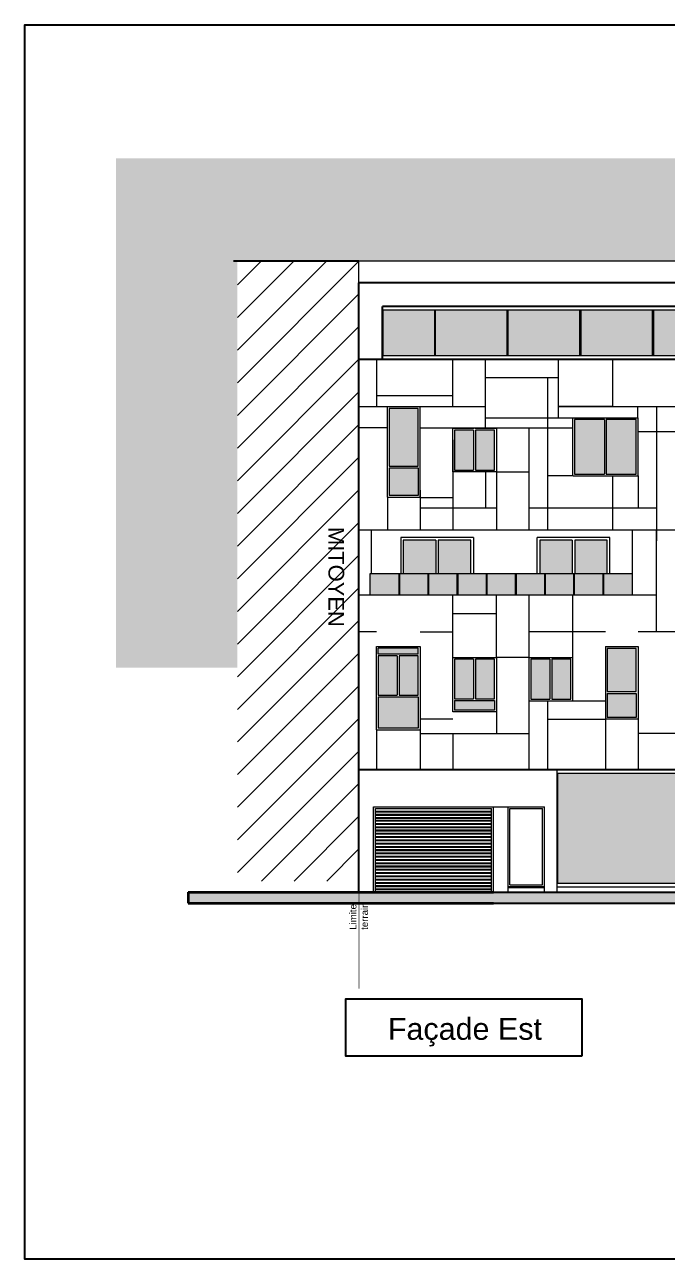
# Model space of a CAD drawing. Header units: millimetres. Extents: x 2804 to 3317, y 6834 to 7064.
# Drawn here: x 2888.09 to 2905.77, y 7024.47 to 7058.43 of the extents above; entities that cross this region are included whole.
import ezdxf

# ---------------------------------------------------------------- set-up
doc = ezdxf.new("R2010")
doc.units = ezdxf.units.MM
doc.linetypes.add('PHANTOM2', pattern=[1.25, 0.625, -0.125, 0.125, -0.125, 0.125, -0.125])
for name, color, linetype, lineweight in [('cotation', 3, 'Continuous', 30), ('Murs', 11, 'Continuous', 40), ('structure grt', 150, 'Continuous', 0), ('texte', 3, 'Continuous', 9), ('TopoAlt_T', 3, 'Continuous', 30), ('zin fenetre', 141, 'Continuous', 15), ('zin fin', 6, 'Continuous', 9), ('zin menuiserie', 150, 'Continuous', 5), ('Zin mur', 30, 'Continuous', 30)]:
    doc.layers.add(name, color=color, linetype=linetype, lineweight=lineweight)
doc.layers.add('zin hatch mur', color=8, linetype='Continuous')
doc.layers.add('zin texte', color=33, linetype='Continuous')
doc.styles.get("Standard").update_dxf_attribs({"font": 'arial.ttf'})

msp = doc.modelspace()

# ---------------------------------------------------------------- hatches: boundary and pattern name
at = {"layer": 'cotation'}
h = msp.add_hatch(color=256, dxfattribs=at)
h.dxf.hatch_style = 1
h.set_gradient(color1=(213, 218, 220), tint=1, name='CURVED')
h.paths.add_polyline_path([(2921.672, 7044.193), (2924.098, 7044.193), (2924.098, 7054.756), (2890.609, 7054.756), (2890.609, 7040.745), (2893.947, 7040.745), (2893.947, 7051.925), (2921.469, 7051.925), (2921.469, 7051.327), (2921.672, 7051.327)])
at = {"layer": 'zin fenetre'}
h = msp.add_hatch(color=123, dxfattribs=at)
h.dxf.hatch_style = 1
h.set_gradient(color1=(98, 178, 178), color2=(184, 237, 255), tint=1, name='INVCURVED')
h.paths.add_polyline_path([(2897.96, 7050.577), (2897.96, 7049.325), (2899.369, 7049.325), (2899.369, 7050.577)])
h = msp.add_hatch(color=123, dxfattribs=at)
h.dxf.hatch_style = 1
h.set_gradient(color1=(98, 178, 178), color2=(184, 237, 255), tint=1, name='INVCURVED')
h.paths.add_polyline_path([(2901.369, 7050.577), (2899.389, 7050.577), (2899.389, 7049.325), (2901.369, 7049.325)])
h = msp.add_hatch(color=123, dxfattribs=at)
h.dxf.hatch_style = 1
h.set_gradient(color1=(98, 178, 178), color2=(184, 237, 255), tint=1, name='INVCURVED')
h.paths.add_polyline_path([(2903.369, 7050.577), (2901.389, 7050.577), (2901.389, 7049.325), (2903.369, 7049.325)])
h = msp.add_hatch(color=123, dxfattribs=at)
h.dxf.hatch_style = 1
h.set_gradient(color1=(98, 178, 178), color2=(184, 237, 255), tint=1, name='INVCURVED')
h.paths.add_polyline_path([(2905.369, 7050.577), (2903.389, 7050.577), (2903.389, 7049.325), (2905.369, 7049.325)])
h = msp.add_hatch(color=123, dxfattribs=at)
h.dxf.hatch_style = 1
h.set_gradient(color1=(98, 178, 178), color2=(184, 237, 255), tint=1, name='INVCURVED')
h.paths.add_polyline_path([(2907.369, 7050.577), (2905.389, 7050.577), (2905.389, 7049.325), (2907.369, 7049.325)])
h = msp.add_hatch(color=123, dxfattribs=at)
h.dxf.hatch_style = 1
h.set_gradient(color1=(98, 178, 178), color2=(184, 237, 255), tint=1, name='INVCURVED')
h.paths.add_polyline_path([(2898.919, 7047.875), (2898.119, 7047.875), (2898.119, 7046.285), (2898.919, 7046.285)])
h = msp.add_hatch(color=123, dxfattribs=at)
h.dxf.hatch_style = 1
h.set_gradient(color1=(98, 178, 178), color2=(184, 237, 255), tint=1, name='INVCURVED')
h.paths.add_polyline_path([(2904.044, 7047.565), (2903.219, 7047.565), (2903.219, 7046.065), (2904.044, 7046.065)])
h = msp.add_hatch(color=123, dxfattribs=at)
h.dxf.hatch_style = 1
h.set_gradient(color1=(98, 178, 178), color2=(184, 237, 255), tint=1, name='INVCURVED')
h.paths.add_polyline_path([(2904.919, 7047.565), (2904.094, 7047.565), (2904.094, 7046.065), (2904.919, 7046.065)])
h = msp.add_hatch(color=123, dxfattribs=at)
h.dxf.hatch_style = 1
h.set_gradient(color1=(98, 178, 178), color2=(184, 237, 255), tint=1, name='INVCURVED')
h.paths.add_polyline_path([(2900.444, 7047.275), (2899.919, 7047.275), (2899.919, 7046.175), (2900.444, 7046.175)])
h = msp.add_hatch(color=123, dxfattribs=at)
h.dxf.hatch_style = 1
h.set_gradient(color1=(98, 178, 178), color2=(184, 237, 255), tint=1, name='INVCURVED')
h.paths.add_polyline_path([(2901.019, 7047.275), (2900.494, 7047.275), (2900.494, 7046.175), (2901.019, 7046.175)])
h = msp.add_hatch(color=123, dxfattribs=at)
h.dxf.hatch_style = 1
h.set_gradient(color1=(98, 178, 178), color2=(184, 237, 255), tint=1, name='INVCURVED')
h.paths.add_polyline_path([(2898.919, 7046.235), (2898.119, 7046.235), (2898.119, 7045.475), (2898.919, 7045.475)])
h = msp.add_hatch(color=123, dxfattribs=at)
h.dxf.hatch_style = 1
h.set_gradient(color1=(98, 178, 178), color2=(184, 237, 255), tint=1, name='INVCURVED')
h.paths.add_polyline_path([(2899.401, 7044.253), (2898.506, 7044.254), (2898.506, 7043.327), (2899.401, 7043.327)])
h = msp.add_hatch(color=123, dxfattribs=at)
h.dxf.hatch_style = 1
h.set_gradient(color1=(98, 178, 178), color2=(184, 237, 255), tint=1, name='INVCURVED')
h.paths.add_polyline_path([(2900.366, 7044.253), (2899.471, 7044.254), (2899.471, 7043.327), (2900.366, 7043.327)])
h = msp.add_hatch(color=123, dxfattribs=at)
h.dxf.hatch_style = 1
h.set_gradient(color1=(98, 178, 178), color2=(184, 237, 255), tint=1, name='INVCURVED')
h.paths.add_polyline_path([(2903.156, 7044.253), (2902.261, 7044.254), (2902.261, 7043.327), (2903.156, 7043.327)])
h = msp.add_hatch(color=123, dxfattribs=at)
h.dxf.hatch_style = 1
h.set_gradient(color1=(98, 178, 178), color2=(184, 237, 255), tint=1, name='INVCURVED')
h.paths.add_polyline_path([(2904.121, 7044.253), (2903.226, 7044.254), (2903.226, 7043.327), (2904.121, 7043.327)])
h = msp.add_hatch(color=123, dxfattribs=at)
h.dxf.hatch_style = 1
h.set_gradient(color1=(98, 178, 178), color2=(184, 237, 255), tint=1, name='INVCURVED')
h.paths.add_polyline_path([(2898.392, 7043.327), (2897.6, 7043.327), (2897.6, 7042.737), (2898.392, 7042.737)])
h = msp.add_hatch(color=123, dxfattribs=at)
h.dxf.hatch_style = 1
h.set_gradient(color1=(98, 178, 178), color2=(184, 237, 255), tint=1, name='INVCURVED')
h.paths.add_polyline_path([(2899.194, 7043.327), (2898.412, 7043.327), (2898.412, 7042.737), (2899.194, 7042.737)])
h = msp.add_hatch(color=123, dxfattribs=at)
h.dxf.hatch_style = 1
h.set_gradient(color1=(98, 178, 178), color2=(184, 237, 255), tint=1, name='INVCURVED')
h.paths.add_polyline_path([(2899.996, 7043.327), (2899.213, 7043.327), (2899.213, 7042.737), (2899.996, 7042.737)])
h = msp.add_hatch(color=123, dxfattribs=at)
h.dxf.hatch_style = 1
h.set_gradient(color1=(98, 178, 178), color2=(184, 237, 255), tint=1, name='INVCURVED')
h.paths.add_polyline_path([(2900.797, 7043.327), (2900.015, 7043.327), (2900.015, 7042.737), (2900.797, 7042.737)])
h = msp.add_hatch(color=123, dxfattribs=at)
h.dxf.hatch_style = 1
h.set_gradient(color1=(98, 178, 178), color2=(184, 237, 255), tint=1, name='INVCURVED')
h.paths.add_polyline_path([(2901.599, 7043.327), (2900.817, 7043.327), (2900.817, 7042.737), (2901.599, 7042.737)])
h = msp.add_hatch(color=123, dxfattribs=at)
h.dxf.hatch_style = 1
h.set_gradient(color1=(98, 178, 178), color2=(184, 237, 255), tint=1, name='INVCURVED')
h.paths.add_polyline_path([(2902.401, 7043.327), (2901.619, 7043.327), (2901.619, 7042.737), (2902.401, 7042.737)])
h = msp.add_hatch(color=123, dxfattribs=at)
h.dxf.hatch_style = 1
h.set_gradient(color1=(98, 178, 178), color2=(184, 237, 255), tint=1, name='INVCURVED')
h.paths.add_polyline_path([(2903.203, 7043.327), (2902.421, 7043.327), (2902.421, 7042.737), (2903.203, 7042.737)])
h = msp.add_hatch(color=123, dxfattribs=at)
h.dxf.hatch_style = 1
h.set_gradient(color1=(98, 178, 178), color2=(184, 237, 255), tint=1, name='INVCURVED')
h.paths.add_polyline_path([(2904.005, 7043.327), (2903.223, 7043.327), (2903.223, 7042.737), (2904.005, 7042.737)])
h = msp.add_hatch(color=123, dxfattribs=at)
h.dxf.hatch_style = 1
h.set_gradient(color1=(98, 178, 178), color2=(184, 237, 255), tint=1, name='INVCURVED')
h.paths.add_polyline_path([(2904.817, 7043.327), (2904.025, 7043.327), (2904.025, 7042.737), (2904.817, 7042.737)])
h = msp.add_hatch(color=123, dxfattribs=at)
h.dxf.hatch_style = 1
h.set_gradient(color1=(98, 178, 178), color2=(184, 237, 255), tint=1, name='INVCURVED')
h.paths.add_polyline_path([(2898.919, 7041.275), (2897.819, 7041.275), (2897.819, 7041.115), (2898.919, 7041.115)])
h = msp.add_hatch(color=123, dxfattribs=at)
h.dxf.hatch_style = 1
h.set_gradient(color1=(98, 178, 178), color2=(184, 237, 255), tint=1, name='INVCURVED')
h.paths.add_polyline_path([(2898.344, 7041.065), (2897.819, 7041.065), (2897.819, 7039.985), (2898.344, 7039.985)])
h = msp.add_hatch(color=123, dxfattribs=at)
h.dxf.hatch_style = 1
h.set_gradient(color1=(98, 178, 178), color2=(184, 237, 255), tint=1, name='INVCURVED')
h.paths.add_polyline_path([(2898.919, 7041.065), (2898.394, 7041.065), (2898.394, 7039.985), (2898.919, 7039.985)])
h = msp.add_hatch(color=123, dxfattribs=at)
h.dxf.hatch_style = 1
h.set_gradient(color1=(98, 178, 178), color2=(184, 237, 255), tint=1, name='INVCURVED')
h.paths.add_polyline_path([(2900.444, 7040.975), (2899.919, 7040.975), (2899.919, 7039.885), (2900.444, 7039.885)])
h = msp.add_hatch(color=123, dxfattribs=at)
h.dxf.hatch_style = 1
h.set_gradient(color1=(98, 178, 178), color2=(184, 237, 255), tint=1, name='INVCURVED')
h.paths.add_polyline_path([(2901.019, 7040.975), (2900.494, 7040.975), (2900.494, 7039.885), (2901.019, 7039.885)])
h = msp.add_hatch(color=123, dxfattribs=at)
h.dxf.hatch_style = 1
h.set_gradient(color1=(98, 178, 178), color2=(184, 237, 255), tint=1, name='INVCURVED')
h.paths.add_polyline_path([(2902.544, 7040.973), (2902.019, 7040.973), (2902.019, 7039.873), (2902.544, 7039.873)])
h = msp.add_hatch(color=123, dxfattribs=at)
h.dxf.hatch_style = 1
h.set_gradient(color1=(98, 178, 178), color2=(184, 237, 255), tint=1, name='INVCURVED')
h.paths.add_polyline_path([(2903.119, 7040.973), (2902.594, 7040.973), (2902.594, 7039.873), (2903.119, 7039.873)])
h = msp.add_hatch(color=123, dxfattribs=at)
h.dxf.hatch_style = 1
h.set_gradient(color1=(98, 178, 178), color2=(184, 237, 255), tint=1, name='INVCURVED')
h.paths.add_polyline_path([(2904.919, 7041.273), (2904.119, 7041.273), (2904.119, 7040.085), (2904.919, 7040.085)])
h = msp.add_hatch(color=123, dxfattribs=at)
h.dxf.hatch_style = 1
h.set_gradient(color1=(98, 178, 178), color2=(184, 237, 255), tint=1, name='INVCURVED')
h.paths.add_polyline_path([(2904.919, 7040.035), (2904.119, 7040.035), (2904.119, 7039.373), (2904.919, 7039.373)])
h = msp.add_hatch(color=123, dxfattribs=at)
h.dxf.hatch_style = 1
h.set_gradient(color1=(98, 178, 178), color2=(184, 237, 255), tint=1, name='INVCURVED')
h.paths.add_polyline_path([(2898.919, 7039.935), (2897.819, 7039.935), (2897.819, 7039.075), (2898.919, 7039.075)])
h = msp.add_hatch(color=123, dxfattribs=at)
h.dxf.hatch_style = 1
h.set_gradient(color1=(98, 178, 178), color2=(184, 237, 255), tint=1, name='INVCURVED')
h.paths.add_polyline_path([(2901.019, 7039.835), (2899.919, 7039.835), (2899.919, 7039.573), (2901.019, 7039.573)])
h = msp.add_hatch(color=123, dxfattribs=at)
h.dxf.hatch_style = 1
h.set_gradient(color1=(98, 178, 178), color2=(184, 237, 255), tint=1, name='INVCURVED')
h.paths.add_polyline_path([(2902.76, 7037.827), (2902.76, 7034.817), (2907.259, 7034.817), (2907.259, 7037.827)])
at = {"layer": 'zin fin'}
h = msp.add_hatch(dxfattribs=at)
h.set_pattern_fill('ANSI31', color=256, scale=0.2)
h.set_pattern_definition([(45, (-23.10936, 41.91134), (-0.449012806, 0.449012806), [])])
h.paths.add_polyline_path([(2893.946, 7051.925), (2897.29, 7051.925), (2897.29, 7034.867), (2893.946, 7034.867)])
at = {"layer": 'zin hatch mur'}
h = msp.add_hatch(color=256, dxfattribs=at)
h.dxf.hatch_style = 1
edge = h.paths.add_edge_path()
edge.add_line((2923.563, 7034.567), (2900.94, 7034.567))
edge.add_line((2900.94, 7034.567), (2892.59, 7034.567))
edge.add_line((2892.59, 7034.567), (2892.59, 7034.267))
edge.add_line((2892.59, 7034.267), (2900.939, 7034.267))
edge.add_line((2900.939, 7034.267), (2923.263, 7034.267))
edge.add_line((2923.263, 7034.267), (2923.263, 7034.103))
edge.add_arc((2926.688, 6933.94), 100.222, 88.18381, 91.95848, ccw=False)
edge.add_line((2929.864, 7034.112), (2929.864, 7034.275))
edge.add_line((2929.864, 7034.275), (2937.681, 7034.267))
edge.add_line((2937.681, 7034.267), (2937.681, 7034.567))
edge.add_line((2937.681, 7034.567), (2929.564, 7034.575))
edge.add_line((2929.564, 7034.575), (2929.564, 7034.422))
edge.add_arc((2926.703, 6932.091), 102.371, 88.39861, 91.75801)
edge.add_line((2923.563, 7034.414), (2923.563, 7034.567))

# ---------------------------------------------------------------- linework, layer by layer
at = {"layer": 'Murs'}
for p, q in [((2892.59, 7034.567), (2900.989, 7034.567)), ((2892.59, 7034.567), (2892.59, 7034.267)), ((2892.59, 7034.267), (2900.989, 7034.267))]:
    msp.add_line(p, q, dxfattribs=at)
at = {"layer": 'texte', "linetype": 'PHANTOM2', "lineweight": 9, "const_width": 0.02}
msp.add_lwpolyline([(2897.29, 7039.656), (2897.29, 7031.91)], dxfattribs=at)
at = {"layer": 'TopoAlt_T'}
msp.add_lwpolyline([(2940.717, 7024.467), (2888.094, 7024.467), (2888.094, 7058.428), (2940.717, 7058.428)], close=True, dxfattribs=at)
at = {"layer": 'zin fin'}
for p, q in [((2921.469, 7051.925), (2897.29, 7051.925)), ((2897.29, 7051.327), (2897.29, 7051.925)), ((2897.772, 7049.225), (2897.772, 7047.927)), ((2899.872, 7047.927), (2899.872, 7049.225)), ((2900.772, 7047.327), (2900.772, 7049.225)), ((2902.772, 7049.225), (2902.772, 7047.617)), ((2904.272, 7047.927), (2904.274, 7049.225)), ((2900.772, 7048.727), (2902.772, 7048.727)), ((2902.472, 7048.727), (2902.472, 7044.527)), ((2897.772, 7048.227), (2899.872, 7048.227)), ((2897.29, 7047.927), (2898.672, 7047.927)), ((2898.962, 7047.927), (2900.772, 7047.927)), ((2904.272, 7047.927), (2902.772, 7047.927)), ((2902.772, 7047.927), (2908.172, 7047.927)), ((2904.962, 7047.617), (2904.962, 7047.927)), ((2905.472, 7047.927), (2905.472, 7044.227)), ((2903.172, 7047.607), (2900.772, 7047.607)), ((2898.072, 7047.337), (2897.29, 7047.337)), ((2903.172, 7047.327), (2898.972, 7047.327)), ((2901.967, 7047.327), (2901.967, 7044.527)), ((2906.972, 7047.227), (2904.972, 7047.227)), ((2899.872, 7047.008), (2899.872, 7044.527)), ((2900.772, 7046.127), (2900.772, 7045.127)), ((2901.072, 7046.127), (2901.072, 7044.527)), ((2901.072, 7046.127), (2901.967, 7046.127)), ((2903.172, 7046.017), (2902.472, 7046.017)), ((2904.269, 7046.017), (2904.269, 7044.527)), ((2904.972, 7046.017), (2904.972, 7045.127)), ((2898.072, 7045.427), (2898.072, 7044.527)), ((2898.972, 7045.627), (2898.972, 7044.527)), ((2899.872, 7045.417), (2898.972, 7045.417)), ((2901.072, 7045.127), (2898.972, 7045.127)), ((2905.472, 7045.127), (2901.967, 7045.127)), ((2898.862, 7044.527), (2897.292, 7044.527)), ((2897.638, 7043.327), (2897.638, 7044.527)), ((2903.672, 7044.527), (2898.862, 7044.527)), ((2900.772, 7044.527), (2900.772, 7044.527)), ((2909.072, 7044.527), (2903.672, 7044.527)), ((2904.817, 7042.747), (2904.817, 7044.527)), ((2905.472, 7041.727), (2905.472, 7044.528)), ((2905.472, 7042.737), (2897.29, 7042.737)), ((2899.872, 7041.023), (2899.872, 7042.737)), ((2901.072, 7041.025), (2901.072, 7042.737)), ((2901.969, 7037.927), (2901.974, 7042.737)), ((2903.172, 7041.027), (2903.172, 7042.737)), ((2899.872, 7042.227), (2901.072, 7042.227)), ((2897.772, 7041.727), (2897.29, 7041.727)), ((2898.972, 7041.727), (2899.872, 7041.726)), ((2904.072, 7041.727), (2901.973, 7041.729)), ((2906.972, 7041.727), (2904.972, 7041.727)), ((2901.072, 7041.027), (2901.972, 7041.027)), ((2902.472, 7039.827), (2902.472, 7037.927)), ((2903.172, 7039.827), (2904.072, 7039.827)), ((2899.872, 7039.327), (2898.972, 7039.327)), ((2901.072, 7039.525), (2901.072, 7038.927)), ((2902.472, 7039.325), (2904.072, 7039.325)), ((2904.072, 7039.325), (2904.072, 7037.927)), ((2904.972, 7039.325), (2904.972, 7037.927)), ((2897.772, 7039.027), (2897.772, 7037.927)), ((2898.972, 7039.027), (2898.972, 7037.927)), ((2898.972, 7038.927), (2901.97, 7038.927)), ((2899.872, 7038.927), (2899.872, 7037.927)), ((2906.972, 7038.927), (2904.972, 7038.927)), ((2902.74, 7034.567), (2902.74, 7037.927)), ((2897.69, 7036.917), (2902.39, 7036.917)), ((2897.69, 7034.567), (2897.69, 7036.917)), ((2900.99, 7034.567), (2900.99, 7036.917)), ((2901.39, 7034.567), (2901.39, 7036.917)), ((2902.39, 7034.567), (2902.39, 7036.917)), ((2897.74, 7036.867), (2900.94, 7036.867)), ((2897.74, 7034.567), (2897.74, 7036.867)), ((2897.74, 7036.797), (2900.94, 7036.797)), ((2897.74, 7036.777), (2900.94, 7036.777)), ((2897.74, 7036.707), (2900.94, 7036.707)), ((2897.74, 7036.687), (2900.94, 7036.687)), ((2897.74, 7036.617), (2900.94, 7036.617)), ((2897.74, 7036.616), (2900.94, 7036.616)), ((2897.74, 7036.597), (2900.94, 7036.597)), ((2897.74, 7036.546), (2900.94, 7036.546)), ((2900.94, 7034.567), (2900.94, 7036.867)), ((2901.44, 7036.867), (2902.34, 7036.867)), ((2901.44, 7034.767), (2901.44, 7036.867)), ((2902.34, 7034.767), (2902.34, 7036.867)), ((2897.74, 7036.527), (2900.94, 7036.527)), ((2897.74, 7036.526), (2900.94, 7036.526)), ((2897.74, 7036.456), (2900.94, 7036.456)), ((2897.74, 7036.436), (2900.94, 7036.436)), ((2897.74, 7036.366), (2900.94, 7036.366)), ((2897.74, 7036.346), (2900.94, 7036.346)), ((2897.74, 7036.276), (2900.94, 7036.276)), ((2897.74, 7036.256), (2900.94, 7036.256)), ((2897.74, 7036.186), (2900.94, 7036.186)), ((2897.74, 7036.166), (2900.94, 7036.166)), ((2897.74, 7036.096), (2900.94, 7036.096)), ((2897.74, 7036.076), (2900.94, 7036.076)), ((2897.74, 7036.006), (2900.94, 7036.006)), ((2897.74, 7035.986), (2900.94, 7035.986)), ((2897.74, 7035.916), (2900.94, 7035.916)), ((2897.74, 7035.896), (2900.94, 7035.896)), ((2897.74, 7035.826), (2900.94, 7035.826)), ((2897.74, 7035.806), (2900.94, 7035.806)), ((2897.74, 7035.736), (2900.94, 7035.736)), ((2897.74, 7035.716), (2900.94, 7035.716)), ((2897.74, 7035.646), (2900.94, 7035.646)), ((2897.74, 7035.626), (2900.94, 7035.626)), ((2897.74, 7035.556), (2900.94, 7035.556)), ((2897.74, 7035.536), (2900.94, 7035.536)), ((2897.74, 7035.466), (2900.94, 7035.466)), ((2897.74, 7035.446), (2900.94, 7035.446)), ((2897.74, 7035.376), (2900.94, 7035.376)), ((2897.74, 7035.356), (2900.94, 7035.356)), ((2897.74, 7035.286), (2900.94, 7035.286)), ((2897.74, 7035.266), (2900.94, 7035.266)), ((2897.74, 7035.196), (2900.94, 7035.196)), ((2897.74, 7035.176), (2900.94, 7035.176)), ((2897.74, 7035.106), (2900.94, 7035.106)), ((2897.74, 7035.086), (2900.94, 7035.086)), ((2897.74, 7035.016), (2900.94, 7035.016)), ((2897.74, 7034.996), (2900.94, 7034.996)), ((2897.74, 7034.926), (2900.94, 7034.926)), ((2897.74, 7034.906), (2900.94, 7034.906)), ((2897.74, 7034.836), (2900.94, 7034.836)), ((2897.74, 7034.816), (2900.94, 7034.816)), ((2897.74, 7034.746), (2900.94, 7034.746)), ((2897.74, 7034.726), (2900.94, 7034.726)), ((2897.74, 7034.656), (2900.94, 7034.656)), ((2897.74, 7034.636), (2900.94, 7034.636)), ((2902.39, 7034.717), (2901.39, 7034.717)), ((2902.39, 7034.687), (2901.39, 7034.687)), ((2901.44, 7034.767), (2902.34, 7034.767)), ((2902.74, 7034.717), (2921.67, 7034.717))]:
    msp.add_line(p, q, dxfattribs=at)
at = {"layer": 'zin menuiserie'}
for p, q in [((2921.439, 7050.577), (2897.94, 7050.577)), ((2897.96, 7049.325), (2897.96, 7050.577)), ((2899.369, 7050.577), (2899.369, 7049.325)), ((2899.389, 7050.577), (2899.389, 7049.325)), ((2901.369, 7049.325), (2901.369, 7050.577)), ((2901.389, 7050.577), (2901.389, 7049.325)), ((2901.389, 7050.577), (2901.389, 7049.325)), ((2903.369, 7049.325), (2903.369, 7050.577)), ((2903.389, 7050.577), (2903.389, 7049.325)), ((2903.389, 7050.577), (2903.389, 7049.325)), ((2905.369, 7049.325), (2905.369, 7050.577)), ((2905.389, 7050.577), (2905.389, 7049.325)), ((2905.389, 7050.577), (2905.389, 7049.325)), ((2897.94, 7049.325), (2921.439, 7049.325)), ((2898.072, 7047.927), (2898.082, 7047.927)), ((2898.072, 7047.917), (2898.072, 7047.927)), ((2898.072, 7045.427), (2898.072, 7047.917)), ((2898.082, 7047.927), (2898.962, 7047.927)), ((2898.919, 7047.875), (2898.119, 7047.875)), ((2898.119, 7047.875), (2898.119, 7046.285)), ((2898.919, 7046.285), (2898.919, 7047.875)), ((2898.962, 7047.927), (2898.972, 7047.927)), ((2898.972, 7047.337), (2898.972, 7047.927)), ((2903.172, 7046.017), (2903.172, 7047.617)), ((2903.172, 7047.617), (2904.962, 7047.617)), ((2903.172, 7047.607), (2903.172, 7047.617)), ((2903.172, 7047.327), (2903.172, 7047.607)), ((2904.044, 7047.565), (2903.219, 7047.565)), ((2903.219, 7047.565), (2903.219, 7046.065)), ((2904.044, 7047.565), (2904.044, 7046.065)), ((2904.044, 7047.565), (2904.044, 7047.565)), ((2904.919, 7047.565), (2904.094, 7047.565)), ((2904.094, 7047.565), (2904.094, 7046.065)), ((2904.919, 7046.065), (2904.919, 7047.565)), ((2904.962, 7047.617), (2904.972, 7047.617)), ((2904.972, 7046.027), (2904.972, 7047.617)), ((2898.972, 7047.317), (2898.972, 7047.337)), ((2898.972, 7045.427), (2898.972, 7047.317)), ((2898.972, 7047.317), (2898.972, 7047.317)), ((2899.872, 7046.127), (2899.872, 7047.327)), ((2899.872, 7047.327), (2900.462, 7047.327)), ((2900.444, 7047.275), (2899.919, 7047.275)), ((2899.919, 7047.275), (2899.919, 7046.175)), ((2900.444, 7047.275), (2900.444, 7046.175)), ((2900.444, 7047.275), (2900.444, 7047.275)), ((2900.482, 7047.327), (2901.072, 7047.327)), ((2900.494, 7047.275), (2900.494, 7046.175)), ((2901.019, 7047.275), (2900.494, 7047.275)), ((2901.019, 7047.275), (2901.019, 7047.275)), ((2901.019, 7046.175), (2901.019, 7047.275)), ((2901.072, 7047.327), (2901.072, 7046.137)), ((2898.119, 7046.285), (2898.919, 7046.285)), ((2898.119, 7046.235), (2898.919, 7046.235)), ((2898.119, 7046.235), (2898.119, 7045.475)), ((2898.919, 7046.285), (2898.919, 7046.285)), ((2898.919, 7046.235), (2898.919, 7045.475)), ((2898.919, 7046.235), (2898.919, 7046.235)), ((2901.069, 7046.127), (2899.882, 7046.127)), ((2899.919, 7046.175), (2900.444, 7046.175)), ((2900.444, 7046.175), (2900.444, 7046.175)), ((2900.494, 7046.175), (2901.019, 7046.175)), ((2901.019, 7046.175), (2901.019, 7046.175)), ((2901.072, 7046.127), (2901.069, 7046.127)), ((2901.072, 7046.137), (2901.072, 7046.127)), ((2903.219, 7046.065), (2904.044, 7046.065)), ((2904.044, 7046.065), (2904.044, 7046.065)), ((2904.094, 7046.065), (2904.919, 7046.065)), ((2904.919, 7046.065), (2904.919, 7046.065)), ((2903.182, 7046.017), (2904.062, 7046.017)), ((2904.062, 7046.017), (2904.072, 7046.017)), ((2904.072, 7046.017), (2904.969, 7046.017)), ((2904.969, 7046.017), (2904.972, 7046.017)), ((2904.972, 7046.017), (2904.972, 7046.027)), ((2898.072, 7045.427), (2898.962, 7045.427)), ((2898.919, 7045.475), (2898.119, 7045.475)), ((2898.919, 7045.475), (2898.919, 7045.475)), ((2898.962, 7045.427), (2898.969, 7045.427)), ((2898.969, 7045.427), (2898.972, 7045.427)), ((2900.437, 7044.324), (2898.437, 7044.324)), ((2898.437, 7044.324), (2898.437, 7043.329)), ((2899.401, 7044.253), (2898.506, 7044.253)), ((2898.506, 7044.253), (2898.506, 7043.329)), ((2899.4, 7044.253), (2899.401, 7044.253)), ((2899.401, 7044.253), (2899.401, 7043.327)), ((2900.366, 7044.253), (2899.471, 7044.253)), ((2899.471, 7044.253), (2899.471, 7043.327)), ((2900.365, 7044.253), (2900.366, 7044.253)), ((2900.366, 7043.327), (2900.366, 7044.253)), ((2900.437, 7044.324), (2900.437, 7043.327)), ((2904.192, 7044.324), (2902.192, 7044.324)), ((2902.192, 7043.327), (2902.192, 7044.324)), ((2903.156, 7044.253), (2902.261, 7044.253)), ((2902.261, 7044.253), (2902.261, 7043.327)), ((2903.156, 7044.253), (2903.156, 7044.253)), ((2903.156, 7044.253), (2903.156, 7043.327)), ((2904.121, 7044.253), (2903.226, 7044.253)), ((2903.226, 7044.253), (2903.226, 7043.327)), ((2904.121, 7043.327), (2904.121, 7044.253)), ((2904.121, 7044.253), (2904.121, 7044.253)), ((2904.192, 7043.327), (2904.192, 7044.324)), ((2897.6, 7042.737), (2897.6, 7043.328)), ((2904.817, 7043.327), (2897.6, 7043.327)), ((2898.392, 7042.737), (2898.392, 7043.328)), ((2898.412, 7042.737), (2898.412, 7043.329)), ((2899.193, 7042.737), (2899.193, 7043.329)), ((2899.213, 7042.737), (2899.213, 7043.327)), ((2899.995, 7042.737), (2899.995, 7043.327)), ((2900.015, 7042.737), (2900.015, 7043.327)), ((2900.797, 7042.737), (2900.797, 7043.327)), ((2900.817, 7042.737), (2900.817, 7043.327)), ((2901.599, 7042.737), (2901.599, 7043.327)), ((2901.619, 7042.737), (2901.619, 7043.327)), ((2902.401, 7042.737), (2902.401, 7043.327)), ((2902.421, 7042.737), (2902.421, 7043.327)), ((2903.203, 7042.737), (2903.203, 7043.327)), ((2903.223, 7042.737), (2903.223, 7043.327)), ((2904.005, 7042.737), (2904.005, 7043.327)), ((2904.025, 7042.737), (2904.025, 7043.327)), ((2897.772, 7041.327), (2898.972, 7041.327)), ((2897.772, 7039.027), (2897.772, 7041.327)), ((2898.972, 7041.327), (2898.972, 7041.317)), ((2898.972, 7041.317), (2898.972, 7039.037)), ((2904.072, 7041.325), (2904.072, 7039.325)), ((2904.072, 7041.325), (2904.972, 7041.325)), ((2904.972, 7041.325), (2904.972, 7039.325)), ((2898.919, 7041.275), (2897.819, 7041.275)), ((2897.819, 7041.115), (2897.819, 7041.275)), ((2898.919, 7041.115), (2897.819, 7041.115)), ((2898.344, 7041.065), (2897.819, 7041.065)), ((2897.819, 7041.065), (2897.819, 7039.985)), ((2898.344, 7041.065), (2898.344, 7039.985)), ((2898.344, 7041.065), (2898.344, 7041.065)), ((2898.919, 7041.065), (2898.394, 7041.065)), ((2898.394, 7041.065), (2898.394, 7039.985)), ((2898.919, 7041.275), (2898.919, 7041.275)), ((2898.919, 7041.115), (2898.919, 7041.275)), ((2898.919, 7041.115), (2898.919, 7041.115)), ((2898.919, 7039.985), (2898.919, 7041.065)), ((2898.919, 7041.065), (2898.919, 7041.065)), ((2899.872, 7041.025), (2901.062, 7041.025)), ((2899.872, 7039.535), (2899.872, 7041.025)), ((2900.444, 7040.973), (2899.919, 7040.973)), ((2899.919, 7040.973), (2899.919, 7039.885)), ((2900.444, 7040.973), (2900.444, 7040.973)), ((2900.444, 7040.973), (2900.444, 7039.885)), ((2901.019, 7040.973), (2900.494, 7040.973)), ((2900.494, 7040.973), (2900.494, 7039.885)), ((2901.019, 7040.973), (2901.019, 7040.973)), ((2901.019, 7039.885), (2901.019, 7040.973)), ((2901.062, 7041.025), (2901.062, 7041.025)), ((2901.062, 7041.025), (2901.072, 7041.025)), ((2901.072, 7041.025), (2901.072, 7039.525)), ((2901.972, 7039.825), (2901.972, 7041.025)), ((2901.972, 7041.025), (2903.172, 7041.025)), ((2902.544, 7040.973), (2902.019, 7040.973)), ((2902.019, 7040.973), (2902.019, 7039.873)), ((2902.544, 7040.973), (2902.544, 7039.873)), ((2902.544, 7040.973), (2902.544, 7040.973)), ((2903.119, 7040.973), (2902.594, 7040.973)), ((2902.594, 7040.973), (2902.594, 7039.873)), ((2903.119, 7039.873), (2903.119, 7040.973)), ((2903.172, 7039.825), (2903.172, 7041.025)), ((2904.919, 7041.273), (2904.119, 7041.273)), ((2904.119, 7041.273), (2904.119, 7040.085)), ((2904.919, 7040.085), (2904.919, 7041.273)), ((2897.819, 7039.985), (2898.344, 7039.985)), ((2898.344, 7039.985), (2898.344, 7039.985)), ((2898.394, 7039.985), (2898.919, 7039.985)), ((2898.919, 7039.985), (2898.919, 7039.985)), ((2904.119, 7040.085), (2904.919, 7040.085)), ((2904.119, 7040.035), (2904.919, 7040.035)), ((2904.119, 7040.035), (2904.119, 7039.373)), ((2904.919, 7040.085), (2904.919, 7040.085)), ((2904.919, 7040.035), (2904.919, 7039.373)), ((2897.819, 7039.935), (2898.919, 7039.935)), ((2897.819, 7039.935), (2897.819, 7039.075)), ((2898.919, 7039.935), (2898.919, 7039.075)), ((2898.919, 7039.935), (2898.919, 7039.935)), ((2899.919, 7039.885), (2900.444, 7039.885)), ((2899.919, 7039.835), (2901.019, 7039.835)), ((2899.919, 7039.835), (2899.919, 7039.573)), ((2900.444, 7039.885), (2900.444, 7039.885)), ((2900.494, 7039.885), (2901.019, 7039.885)), ((2901.019, 7039.885), (2901.019, 7039.885)), ((2901.019, 7039.835), (2901.019, 7039.835)), ((2901.019, 7039.835), (2901.019, 7039.573)), ((2901.972, 7039.825), (2903.162, 7039.825)), ((2902.019, 7039.873), (2902.544, 7039.873)), ((2902.544, 7039.873), (2902.544, 7039.873)), ((2902.594, 7039.873), (2903.119, 7039.873)), ((2903.119, 7039.873), (2903.119, 7039.873)), ((2903.162, 7039.825), (2903.169, 7039.825)), ((2903.169, 7039.825), (2903.172, 7039.825)), ((2899.872, 7039.525), (2899.872, 7039.535)), ((2899.872, 7039.535), (2899.872, 7039.535)), ((2901.062, 7039.525), (2899.872, 7039.525)), ((2901.019, 7039.573), (2899.919, 7039.573)), ((2901.019, 7039.573), (2901.019, 7039.573)), ((2901.069, 7039.525), (2901.062, 7039.525)), ((2904.972, 7039.325), (2904.072, 7039.325)), ((2904.919, 7039.373), (2904.119, 7039.373)), ((2897.772, 7039.027), (2897.782, 7039.027)), ((2897.782, 7039.027), (2897.782, 7039.027)), ((2897.782, 7039.027), (2898.962, 7039.027)), ((2898.919, 7039.075), (2897.819, 7039.075)), ((2898.919, 7039.075), (2898.919, 7039.075)), ((2898.962, 7039.027), (2898.969, 7039.027)), ((2898.969, 7039.027), (2898.972, 7039.027)), ((2898.972, 7039.037), (2898.972, 7039.027)), ((2921.672, 7037.827), (2902.74, 7037.827)), ((2902.76, 7034.817), (2902.76, 7037.827)), ((2902.74, 7034.817), (2916.872, 7034.817))]:
    msp.add_line(p, q, dxfattribs=at)
at = {"layer": 'Zin mur'}
for p, q in [((2897.29, 7051.925), (2893.835, 7051.925)), ((2921.672, 7051.327), (2897.29, 7051.327)), ((2897.29, 7044.526), (2897.29, 7051.327)), ((2921.672, 7050.677), (2897.94, 7050.677)), ((2897.94, 7049.225), (2897.94, 7050.677)), ((2897.29, 7049.225), (2921.672, 7049.225)), ((2897.29, 7034.567), (2897.29, 7044.525)), ((2901.27, 7037.927), (2897.29, 7037.927)), ((2916.872, 7037.927), (2901.27, 7037.927)), ((2900.94, 7034.567), (2923.563, 7034.567)), ((2900.94, 7034.267), (2923.263, 7034.267))]:
    msp.add_line(p, q, dxfattribs=at)
msp.add_lwpolyline([(2903.423, 7030.053), (2896.932, 7030.053), (2896.932, 7031.635), (2903.423, 7031.635)], close=True, dxfattribs=at)

# ---------------------------------------------------------------- texts
at = {"layer": 'structure grt', "ltscale": 0.5, "insert": (2897.03, 7033.53), "char_height": 0.18984, "width": 13.38282, "attachment_point": 1, "rotation": 90}
msp.add_mtext('{\\C1;Limite \\Pterrain}', dxfattribs=at)
at = {"layer": 'Zin mur', "insert": (2898.085, 7031.105), "char_height": 0.6, "attachment_point": 1}
msp.add_mtext_dynamic_manual_height_columns('Façade Est', width=34.10317, gutter_width=12.5, heights=[0], dxfattribs=at)
at = {"layer": 'zin texte', "insert": (2896.882, 7044.614), "char_height": 0.432, "attachment_point": 1, "rotation": 270}
msp.add_mtext_dynamic_manual_height_columns('MITOYEN', width=34.10317, gutter_width=12.5, heights=[0], dxfattribs=at)

doc.saveas('drawing.dxf')
